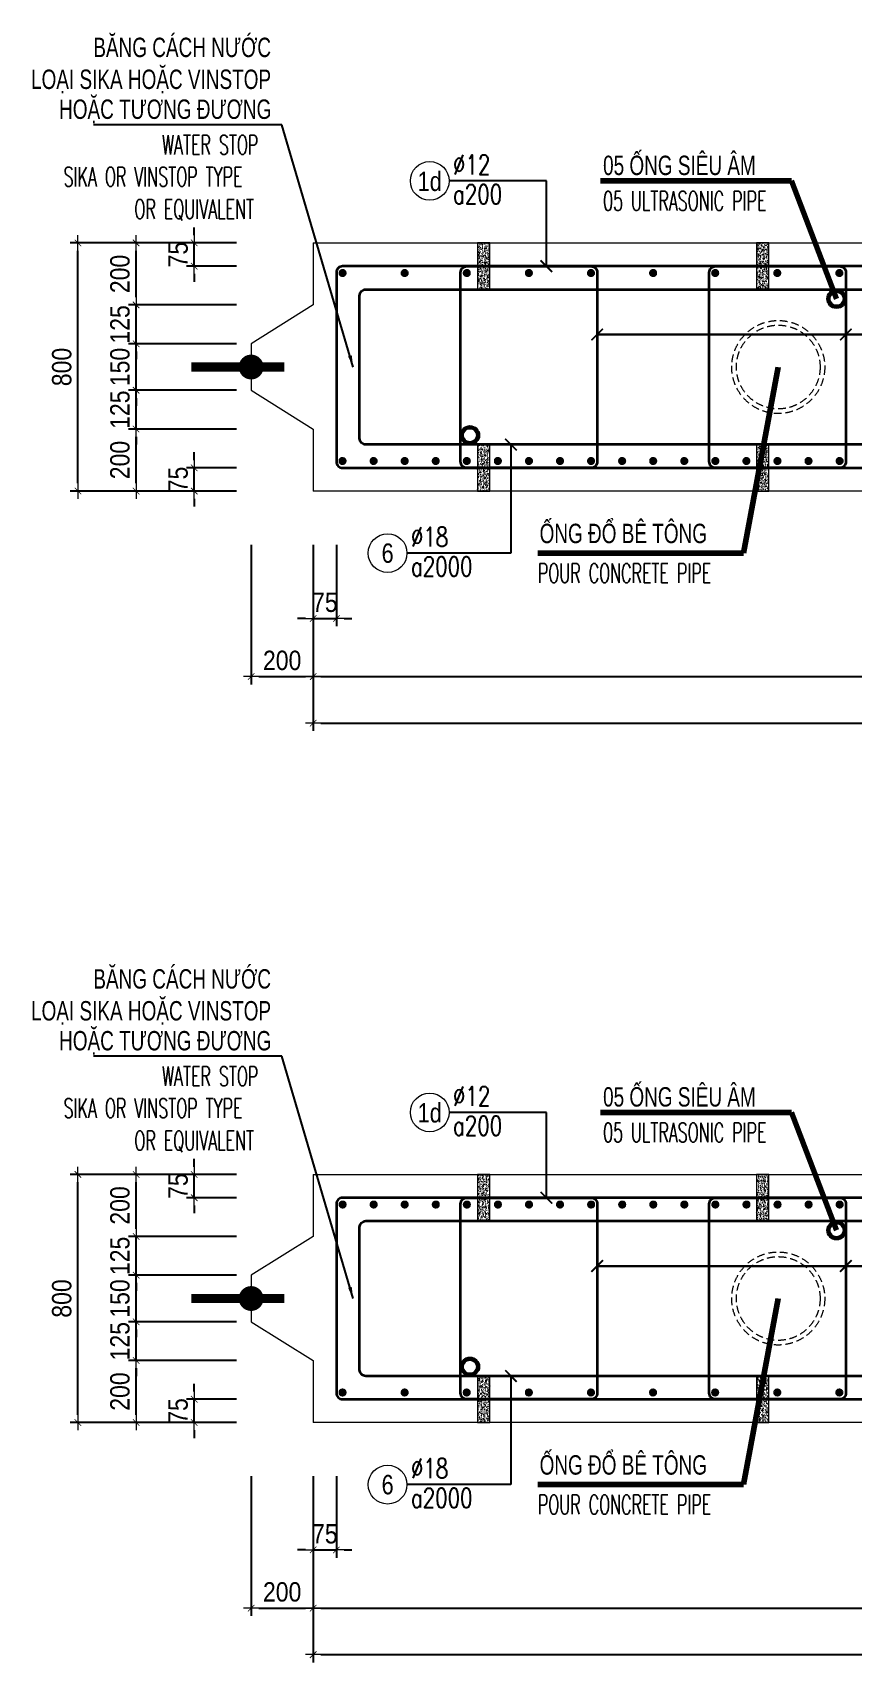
# Model space of a CAD drawing. Header units: millimetres. Extents: x -642477 to 1168880, y -27982 to 330379.
# Drawn here: x 450159 to 458102, y 84914 to 100678 of the extents above; entities that cross this region are included whole.
import ezdxf
from ezdxf.enums import TextEntityAlignment as Align

# ---------------------------------------------------------------- set-up
doc = ezdxf.new("R2010")
doc.units = ezdxf.units.MM
doc.linetypes.add('HIDDEN', pattern=[0.375, 0.25, -0.125])
doc.layers.get('0').update_dxf_attribs({"lineweight": 20})
doc.layers.get('Defpoints').update_dxf_attribs({"color": 151, "lineweight": 9})
for name, color, linetype, lineweight in [('NDC_S_BREAK-LINE', 1, 'Continuous', 15), ('NDC_S_DIAPHGRAM WALL', 3, 'Continuous', 20), ('NDC_S_DIM', 1, 'Continuous', 15), ('NDC_S_ENG TITLE', 3, 'Continuous', 20), ('NDC_S_HATCH MATERIAL', 8, 'Continuous', 13), ('NDC_S_LEADER', 1, 'Continuous', 15), ('NDC_S_LEVEL TEXT', 7, 'Continuous', 20), ('NDC_S_REBAR', 4, 'Continuous', 35), ('NDC_S_VN TEXT', 7, 'Continuous', 20)]:
    doc.layers.add(name, color=color, linetype=linetype, lineweight=lineweight)
doc.layers.add('NDC_S_REBAR DES.', color=2, linetype='Continuous')
doc.styles.add('ARIAL', font='arial.ttf', dxfattribs={"width": 0.8})
doc.styles.add('NDC_ARIAL', font='arial.ttf', dxfattribs={"width": 0.85})
doc.styles.add('NDC_DIM', font='', dxfattribs={"width": 0.75})
doc.styles.add('NDC_EN TXT', font='romans.shx', dxfattribs={"width": 0.8})
doc.styles.get('NDC_DIM').set_extended_font_data('Dotum')
doc.dimstyles.new('A1-NDC-1-25 (x3)', dxfattribs={"dimscale": 75, "dimtxt": 2.5, "dimasz": 1, "dimexe": 1, "dimexo": 0, "dimgap": 0.8, "dimtad": 1, "dimdec": 0, "dimlfac": 0.333333, "dimdsep": 46, "dimtxsty": 'NDC_ARIAL', "dimblk": 'DIMMARK', "dimcen": 49999.938995, "dimdle": 1.5, "dimclrd": 1, "dimclre": 1, "dimclrt": 3, "dimadec": 0, "dimazin": 0, "dimtfac": 1, "dimtdec": 0, "dimtix": 1, "dimtmove": 2, "dimatfit": 3, "dimfxl": 1, "dimarcsym": 0})
doc.dimstyles.new('NDC_dim_25', dxfattribs={"dimscale": 25, "dimtxt": 2.2, "dimasz": 1.5, "dimexe": 1.5, "dimexo": 2.5, "dimgap": 1, "dimtad": 1, "dimdec": 0, "dimzin": 0, "dimdsep": 46, "dimtxsty": 'NDC_DIM', "dimblk": 'DIMMARK', "dimcen": 0.09, "dimdle": 1.2, "dimclrd": 1, "dimclre": 1, "dimclrt": 3, "dimadec": 0, "dimazin": 0, "dimtfac": 1, "dimtdec": 0, "dimtix": 1, "dimtofl": 0, "dimtmove": 0, "dimatfit": 3, "dimfxl": 6, "dimfxlon": 1, "dimtolj": 1, "dimtzin": 0, "dimarcsym": 0})

# ---------------------------------------------------------------- blocks, each defined once
blk = doc.blocks.new('DIMMARK')
at = {"layer": 'NDC_S_DIM', "color": 1}
blk.add_line((-1.5, 0), (1, 0), dxfattribs=at)
at = {"layer": 'NDC_S_DIM', "color": 2, "const_width": 0.1}
blk.add_lwpolyline([(-0.42, -0.42), (0.42, 0.42)], dxfattribs=at)
blk = doc.blocks.new('Ong sieu am')
at = {"layer": 'NDC_S_HATCH MATERIAL'}
h = blk.add_hatch(dxfattribs=at)
h.set_pattern_fill('ANSI31', color=256, scale=20)
h.set_pattern_definition([(45, (0, 0), (-1.76776695, 1.76776695), [])])
h.paths.add_polyline_path([(-7119.3, 51158.9, 1), (-7179.3, 51158.9, 1)])
h.paths.add_polyline_path([(-7171.3, 51158.9, -1), (-7127.3, 51158.9, -1)], flags=16)
at = {"layer": 'NDC_S_REBAR DES.'}
for radius in [30, 22]:
    blk.add_circle((-7149.3, 51158.9), radius, dxfattribs=at)
blk = doc.blocks.new('ong do BT')
at = {"layer": 'NDC_S_HATCH MATERIAL', "linetype": 'HIDDEN', "ltscale": 100}
for radius in [150, 135]:
    blk.add_circle((-6323.7, 51237.8), radius, dxfattribs=at)
blk = doc.blocks.new('con ke BT')
at = {"layer": 'NDC_S_HATCH MATERIAL'}
h = blk.add_hatch(dxfattribs=at)
h.set_pattern_fill('AR-CONC', color=256, scale=2)
h.set_pattern_definition([(50, (0, 0), (14.3452037, -1.2550427), [1.5, -16.5]), (355, (0, 0), (-2.7750267, 15.0438427), [1.2, -13.2]), (100.451444, (1.195, -0.105), (11.570177, 13.7888), [1.274804, -14.0228422]), (46.1842, (0, 4), (21.3448266, -3.3103856), [2.25, -24.75]), (96.635635, (1.779, 3.724), (18.693239, 19.482372), [1.912207, -21.034275]), (351.184164, (0, 4), (18.693239, 19.482372), [1.8, -19.8]), (21, (2, 3), (11.938141, -8.0523778), [1.5, -16.5]), (326, (2, 3), (4.8663066, 14.503001), [1.2, -13.2]), (71.451445, (2.995, 2.329), (16.8044475, 6.450623), [1.274804, -14.0228422]), (37.5, (0, 0), (0.2431971, 6.6578771), [0, -13.04, 0, -13.4, 0, -13.25]), (7.5, (0, 0), (5.2613907, 7.8882342), [0, -7.64, 0, -12.74, 0, -5.05]), (327.5, (-4.46, 0), (10.6764487, -0.45109743), [0, -5, 0, -15.6, 0, -20.7]), (317.5, (-6.46, 0), (11.6637234, 2.0020996), [0, -6.5, 0, -10.36, 0, -14.7])])
h.paths.add_polyline_path([(-7076.9, 51430.9), (-7116.9, 51430.9), (-7116.9, 51280.9), (-7076.9, 51280.9)])
at = {"layer": 'NDC_S_BREAK-LINE'}
blk.add_lwpolyline([(-7116.9, 51430.9), (-7116.9, 51280.9), (-7076.9, 51280.9), (-7076.9, 51430.9)], close=True, dxfattribs=at)
blk = doc.blocks.new('*U675')
at = {"layer": 'NDC_S_LEADER', "xscale": 3, "yscale": 3, "zscale": 3}
blk.add_blockref('con ke BT', (21291, -154068), dxfattribs=at)
blk = doc.blocks.new('*U676')
at = {"layer": 'NDC_S_DIM', "color": 0, "linetype": 'ByBlock', "lineweight": -2, "transparency": 16777216}
for p in [(0, 0), (2700, 0)]:
    blk.add_blockref('*U675', p, dxfattribs=at)
blk = doc.blocks.new('*U677')
at = {"layer": 'NDC_S_LEADER', "xscale": 3, "yscale": 3, "zscale": 3}
blk.add_blockref('con ke BT', (21291, -154068), dxfattribs=at)
blk = doc.blocks.new('*U678')
at = {"layer": 'NDC_S_DIM', "color": 0, "linetype": 'ByBlock', "lineweight": -2, "transparency": 16777216}
for p in [(0, 0), (2700, 0)]:
    blk.add_blockref('*U677', p, dxfattribs=at)
blk = doc.blocks.new('*U367')
blk.add_circle((-2.5, 0), 2.5)
at = {"layer": 'NDC_S_VN TEXT', "color": 3, "style": 'NDC_EN TXT', "width": 0.75}
for tag, p in [('DK1', (0.5, 0.85)), ('KC1', (0.5, -2.97))]:
    blk.add_attdef(tag, p, '', height=2.5, dxfattribs=at)
at = {"layer": 'NDC_S_VN TEXT', "color": 7, "style": 'ARIAL', "width": 0.8}
blk.add_attdef('SH2', text='', height=2.5, dxfattribs=at).set_placement((-2.5, 0), align=Align.MIDDLE)
blk = doc.blocks.new('kata_block_THEP')
at = {"layer": 'NDC_S_REBAR', "color": 0}
for p, q in [((-0.5, 0), (0.5, 0)), ((-0.35, 0.35), (0.35, -0.35)), ((0.35, 0.35), (-0.35, -0.35)), ((0, 0.5), (0, -0.5))]:
    blk.add_line(p, q, dxfattribs=at)
at = {"layer": 'NDC_S_REBAR', "color": 0, "const_width": 0.0833}
blk.add_lwpolyline([(-0.5, 0, 1), (0.5, 0, 1), (-0.5, 0, 1)], format="xyb", dxfattribs=at)
blk = doc.blocks.new('*U671')
at = {"layer": 'NDC_S_REBAR', "ltscale": 80, "xscale": 72, "yscale": 72, "zscale": 72}
blk.add_blockref('kata_block_THEP', (0, 0), dxfattribs=at)
blk = doc.blocks.new('*U672')
at = {"layer": 'NDC_S_LEVEL TEXT', "color": 0, "linetype": 'ByBlock', "lineweight": -2, "transparency": 16777216}
for p in [(0, 0), (600.9, 0), (1201.8, 0), (1802.7, 0), (2403.6, 0), (3004.5, 0), (3605.4, 0), (4206.3, 0), (4807.2, 0)]:
    blk.add_blockref('*U671', p, dxfattribs=at)
blk = doc.blocks.new('*U673')
at = {"layer": 'NDC_S_REBAR', "ltscale": 80, "xscale": 72, "yscale": 72, "zscale": 72}
blk.add_blockref('kata_block_THEP', (0, 0), dxfattribs=at)
blk = doc.blocks.new('*U674')
at = {"layer": 'NDC_S_LEVEL TEXT', "color": 0, "linetype": 'ByBlock', "lineweight": -2, "transparency": 16777216}
for p in [(0, 0), (300.6, 0), (601.2, 0), (901.8, 0), (1202.4, 0), (1503, 0), (1803.6, 0), (2104.2, 0), (2404.8, 0), (2705.4, 0), (3006, 0), (3306.6, 0), (3607.2, 0), (3907.8, 0), (4208.4, 0), (4509, 0), (4809.6, 0)]:
    blk.add_blockref('*U673', p, dxfattribs=at)
blk = doc.blocks.new('*D687')
at = {"layer": 'Defpoints', "color": 0, "ltscale": 100, "transparency": 16777216}
for p in [(452874, 95724), (453099, 95724), (453099, 95011)]:
    blk.add_point(p, dxfattribs=at)
at = {"layer": 'NDC_S_DIM', "color": 1, "lineweight": -2, "ltscale": 100, "transparency": 16777216}
for p, q in [((452874, 95724), (452874, 94936)), ((453099, 95724), (453099, 94936)), ((452799, 95011), (452724, 95011)), ((452874, 95011), (453099, 95011)), ((453174, 95011), (453249, 95011))]:
    blk.add_line(p, q, dxfattribs=at)
at = {"layer": 'NDC_S_DIM', "color": 1, "lineweight": -2, "ltscale": 100, "transparency": 16777216, "xscale": 75, "yscale": 75, "zscale": 75}
blk.add_blockref('DIMMARK', (452874, 95011), dxfattribs=at)
at = {"layer": 'NDC_S_DIM', "color": 1, "lineweight": -2, "ltscale": 100, "transparency": 16777216, "xscale": 75, "yscale": 75, "zscale": 75, "rotation": 180}
blk.add_blockref('DIMMARK', (453099, 95011), dxfattribs=at)
at = {"layer": 'NDC_S_DIM', "color": 3, "ltscale": 100, "transparency": 16777216, "insert": (452987, 95167), "char_height": 187.5, "attachment_point": 5, "style": 'NDC_ARIAL'}
blk.add_mtext('75', dxfattribs=at)
blk = doc.blocks.new('*D689')
at = {"layer": 'Defpoints', "color": 0, "ltscale": 100, "transparency": 16777216}
for p in [(452274, 95724), (452874, 95724), (452874, 94449)]:
    blk.add_point(p, dxfattribs=at)
at = {"layer": 'NDC_S_DIM', "color": 1, "lineweight": -2, "ltscale": 100, "transparency": 16777216}
for p, q in [((452274, 95724), (452274, 94374)), ((452874, 95724), (452874, 94374)), ((452349, 94449), (452799, 94449))]:
    blk.add_line(p, q, dxfattribs=at)
at = {"layer": 'NDC_S_DIM', "color": 1, "lineweight": -2, "ltscale": 100, "transparency": 16777216, "xscale": 75, "yscale": 75, "zscale": 75, "rotation": 180}
blk.add_blockref('DIMMARK', (452274, 94449), dxfattribs=at)
at = {"layer": 'NDC_S_DIM', "color": 1, "lineweight": -2, "ltscale": 100, "transparency": 16777216, "xscale": 75, "yscale": 75, "zscale": 75}
blk.add_blockref('DIMMARK', (452874, 94449), dxfattribs=at)
at = {"layer": 'NDC_S_DIM', "color": 3, "ltscale": 100, "transparency": 16777216, "insert": (452574, 94605), "char_height": 187.5, "attachment_point": 5, "style": 'NDC_ARIAL'}
blk.add_mtext('200', dxfattribs=at)
blk = doc.blocks.new('*D690')
at = {"layer": 'Defpoints', "color": 0, "ltscale": 100, "transparency": 16777216}
for p in [(452874, 95724), (470334, 95724), (470334, 94449)]:
    blk.add_point(p, dxfattribs=at)
at = {"layer": 'NDC_S_DIM', "color": 1, "lineweight": -2, "ltscale": 100, "transparency": 16777216}
for p, q in [((452874, 95724), (452874, 94374)), ((470334, 95724), (470334, 94374)), ((452949, 94449), (470259, 94449))]:
    blk.add_line(p, q, dxfattribs=at)
at = {"layer": 'NDC_S_DIM', "color": 1, "lineweight": -2, "ltscale": 100, "transparency": 16777216, "xscale": 75, "yscale": 75, "zscale": 75, "rotation": 180}
blk.add_blockref('DIMMARK', (452874, 94449), dxfattribs=at)
at = {"layer": 'NDC_S_DIM', "color": 1, "lineweight": -2, "ltscale": 100, "transparency": 16777216, "xscale": 75, "yscale": 75, "zscale": 75}
blk.add_blockref('DIMMARK', (470334, 94449), dxfattribs=at)
at = {"layer": 'NDC_S_DIM', "color": 3, "ltscale": 100, "transparency": 16777216, "insert": (461604, 94605), "char_height": 187.5, "attachment_point": 5, "style": 'NDC_ARIAL'}
blk.add_mtext('5820', dxfattribs=at)
blk = doc.blocks.new('*D692')
at = {"layer": 'Defpoints', "color": 0, "ltscale": 100, "transparency": 16777216}
for p in [(452874, 95724), (470334, 95724), (470334, 93999)]:
    blk.add_point(p, dxfattribs=at)
at = {"layer": 'NDC_S_DIM', "color": 1, "lineweight": -2, "ltscale": 100, "transparency": 16777216}
for p, q in [((452874, 95724), (452874, 93924)), ((470334, 95724), (470334, 93924)), ((452949, 93999), (470259, 93999))]:
    blk.add_line(p, q, dxfattribs=at)
at = {"layer": 'NDC_S_DIM', "color": 1, "lineweight": -2, "ltscale": 100, "transparency": 16777216, "xscale": 75, "yscale": 75, "zscale": 75, "rotation": 180}
blk.add_blockref('DIMMARK', (452874, 93999), dxfattribs=at)
at = {"layer": 'NDC_S_DIM', "color": 1, "lineweight": -2, "ltscale": 100, "transparency": 16777216, "xscale": 75, "yscale": 75, "zscale": 75}
blk.add_blockref('DIMMARK', (470334, 93999), dxfattribs=at)
at = {"layer": 'NDC_S_DIM', "color": 3, "ltscale": 100, "transparency": 16777216, "insert": (461604, 94155), "char_height": 187.5, "attachment_point": 5, "style": 'NDC_ARIAL'}
blk.add_mtext('5820', dxfattribs=at)
blk = doc.blocks.new('*D693')
at = {"layer": 'Defpoints', "color": 0, "ltscale": 100, "transparency": 16777216}
for p in [(451161, 96844), (452132, 96844), (452132, 96244)]:
    blk.add_point(p, dxfattribs=at)
at = {"layer": 'NDC_S_DIM', "color": 1, "lineweight": -2, "ltscale": 100, "transparency": 16777216}
for p, q in [((452132, 96844), (451086, 96844)), ((451161, 96319), (451161, 96769)), ((452132, 96244), (451086, 96244))]:
    blk.add_line(p, q, dxfattribs=at)
at = {"layer": 'NDC_S_DIM', "color": 1, "lineweight": -2, "ltscale": 100, "transparency": 16777216, "xscale": 75, "yscale": 75, "zscale": 75}
for p, rotation in [((451161, 96844), 90), ((451161, 96244), 270)]:
    blk.add_blockref('DIMMARK', p, dxfattribs=dict(at, rotation=rotation))
at = {"layer": 'NDC_S_DIM', "color": 3, "ltscale": 100, "transparency": 16777216, "insert": (451005, 96544), "char_height": 187.5, "attachment_point": 5, "rotation": 90, "style": 'NDC_ARIAL'}
blk.add_mtext('200', dxfattribs=at)
blk = doc.blocks.new('*D694')
at = {"layer": 'Defpoints', "color": 0, "ltscale": 100, "transparency": 16777216}
for p in [(451161, 97219), (452132, 97219), (452132, 96844)]:
    blk.add_point(p, dxfattribs=at)
at = {"layer": 'NDC_S_DIM', "color": 1, "lineweight": -2, "ltscale": 100, "transparency": 16777216}
for p, q in [((451161, 97294), (451161, 97369)), ((452132, 97219), (451086, 97219)), ((451161, 96844), (451161, 97219)), ((452132, 96844), (451086, 96844)), ((451161, 96769), (451161, 96694))]:
    blk.add_line(p, q, dxfattribs=at)
at = {"layer": 'NDC_S_DIM', "color": 1, "lineweight": -2, "ltscale": 100, "transparency": 16777216, "xscale": 75, "yscale": 75, "zscale": 75}
for p, rotation in [((451161, 97219), 270), ((451161, 96844), 90)]:
    blk.add_blockref('DIMMARK', p, dxfattribs=dict(at, rotation=rotation))
at = {"layer": 'NDC_S_DIM', "color": 3, "ltscale": 100, "transparency": 16777216, "insert": (451005, 97031), "char_height": 187.5, "attachment_point": 5, "rotation": 90, "style": 'NDC_ARIAL'}
blk.add_mtext('125', dxfattribs=at)
blk = doc.blocks.new('*D695')
at = {"layer": 'Defpoints', "color": 0, "ltscale": 100, "transparency": 16777216}
for p in [(451161, 97669), (452132, 97669), (452132, 97219)]:
    blk.add_point(p, dxfattribs=at)
at = {"layer": 'NDC_S_DIM', "color": 1, "lineweight": -2, "ltscale": 100, "transparency": 16777216}
for p, q in [((451161, 97744), (451161, 97819)), ((452132, 97669), (451086, 97669)), ((451161, 97219), (451161, 97669)), ((452132, 97219), (451086, 97219)), ((451161, 97144), (451161, 97069))]:
    blk.add_line(p, q, dxfattribs=at)
at = {"layer": 'NDC_S_DIM', "color": 1, "lineweight": -2, "ltscale": 100, "transparency": 16777216, "xscale": 75, "yscale": 75, "zscale": 75}
for p, rotation in [((451161, 97669), 270), ((451161, 97219), 90)]:
    blk.add_blockref('DIMMARK', p, dxfattribs=dict(at, rotation=rotation))
at = {"layer": 'NDC_S_DIM', "color": 3, "ltscale": 100, "transparency": 16777216, "insert": (451005, 97444), "char_height": 187.5, "attachment_point": 5, "rotation": 90, "style": 'NDC_ARIAL'}
blk.add_mtext('150', dxfattribs=at)
blk = doc.blocks.new('*D696')
at = {"layer": 'Defpoints', "color": 0, "ltscale": 100, "transparency": 16777216}
for p in [(451161, 98044), (452132, 98044), (452132, 97669)]:
    blk.add_point(p, dxfattribs=at)
at = {"layer": 'NDC_S_DIM', "color": 1, "lineweight": -2, "ltscale": 100, "transparency": 16777216}
for p, q in [((451161, 98119), (451161, 98194)), ((452132, 98044), (451086, 98044)), ((451161, 97669), (451161, 98044)), ((452132, 97669), (451086, 97669)), ((451161, 97594), (451161, 97519))]:
    blk.add_line(p, q, dxfattribs=at)
at = {"layer": 'NDC_S_DIM', "color": 1, "lineweight": -2, "ltscale": 100, "transparency": 16777216, "xscale": 75, "yscale": 75, "zscale": 75}
for p, rotation in [((451161, 98044), 270), ((451161, 97669), 90)]:
    blk.add_blockref('DIMMARK', p, dxfattribs=dict(at, rotation=rotation))
at = {"layer": 'NDC_S_DIM', "color": 3, "ltscale": 100, "transparency": 16777216, "insert": (451005, 97856), "char_height": 187.5, "attachment_point": 5, "rotation": 90, "style": 'NDC_ARIAL'}
blk.add_mtext('125', dxfattribs=at)
blk = doc.blocks.new('*D697')
at = {"layer": 'Defpoints', "color": 0, "ltscale": 100, "transparency": 16777216}
for p in [(451161, 98644), (452132, 98644), (452132, 98044)]:
    blk.add_point(p, dxfattribs=at)
at = {"layer": 'NDC_S_DIM', "color": 1, "lineweight": -2, "ltscale": 100, "transparency": 16777216}
for p, q in [((452132, 98644), (451086, 98644)), ((451161, 98119), (451161, 98569)), ((452132, 98044), (451086, 98044))]:
    blk.add_line(p, q, dxfattribs=at)
at = {"layer": 'NDC_S_DIM', "color": 1, "lineweight": -2, "ltscale": 100, "transparency": 16777216, "xscale": 75, "yscale": 75, "zscale": 75}
for p, rotation in [((451161, 98644), 90), ((451161, 98044), 270)]:
    blk.add_blockref('DIMMARK', p, dxfattribs=dict(at, rotation=rotation))
at = {"layer": 'NDC_S_DIM', "color": 3, "ltscale": 100, "transparency": 16777216, "insert": (451005, 98344), "char_height": 187.5, "attachment_point": 5, "rotation": 90, "style": 'NDC_ARIAL'}
blk.add_mtext('200', dxfattribs=at)
blk = doc.blocks.new('*D698')
at = {"layer": 'Defpoints', "color": 0, "ltscale": 100, "transparency": 16777216}
for p in [(450598, 98644), (452132, 98644), (452132, 96244)]:
    blk.add_point(p, dxfattribs=at)
at = {"layer": 'NDC_S_DIM', "color": 1, "lineweight": -2, "ltscale": 100, "transparency": 16777216}
for p, q in [((452132, 98644), (450523, 98644)), ((450598, 96319), (450598, 98569)), ((452132, 96244), (450523, 96244))]:
    blk.add_line(p, q, dxfattribs=at)
at = {"layer": 'NDC_S_DIM', "color": 1, "lineweight": -2, "ltscale": 100, "transparency": 16777216, "xscale": 75, "yscale": 75, "zscale": 75}
for p, rotation in [((450598, 98644), 90), ((450598, 96244), 270)]:
    blk.add_blockref('DIMMARK', p, dxfattribs=dict(at, rotation=rotation))
at = {"layer": 'NDC_S_DIM', "color": 3, "ltscale": 100, "transparency": 16777216, "insert": (450442, 97444), "char_height": 187.5, "attachment_point": 5, "rotation": 90, "style": 'NDC_ARIAL'}
blk.add_mtext('800', dxfattribs=at)
blk = doc.blocks.new('*D699')
at = {"layer": 'Defpoints', "color": 0, "ltscale": 100, "transparency": 16777216}
for p in [(451723, 96469), (452132, 96469), (452132, 96244)]:
    blk.add_point(p, dxfattribs=at)
at = {"layer": 'NDC_S_DIM', "color": 1, "lineweight": -2, "ltscale": 100, "transparency": 16777216}
for p, q in [((451723, 96544), (451723, 96619)), ((452132, 96469), (451648, 96469)), ((451723, 96244), (451723, 96469)), ((452132, 96244), (451648, 96244)), ((451723, 96169), (451723, 96094))]:
    blk.add_line(p, q, dxfattribs=at)
at = {"layer": 'NDC_S_DIM', "color": 1, "lineweight": -2, "ltscale": 100, "transparency": 16777216, "xscale": 75, "yscale": 75, "zscale": 75}
for p, rotation in [((451723, 96469), 270), ((451723, 96244), 90)]:
    blk.add_blockref('DIMMARK', p, dxfattribs=dict(at, rotation=rotation))
at = {"layer": 'NDC_S_DIM', "color": 3, "ltscale": 100, "transparency": 16777216, "insert": (451568, 96356), "char_height": 187.5, "attachment_point": 5, "rotation": 90, "style": 'NDC_ARIAL'}
blk.add_mtext('75', dxfattribs=at)
blk = doc.blocks.new('*D700')
at = {"layer": 'Defpoints', "color": 0, "ltscale": 100, "transparency": 16777216}
for p in [(451723, 98644), (452132, 98644), (452132, 98419)]:
    blk.add_point(p, dxfattribs=at)
at = {"layer": 'NDC_S_DIM', "color": 1, "lineweight": -2, "ltscale": 100, "transparency": 16777216}
for p, q in [((451723, 98719), (451723, 98794)), ((452132, 98644), (451648, 98644)), ((451723, 98419), (451723, 98644)), ((452132, 98419), (451648, 98419)), ((451723, 98344), (451723, 98269))]:
    blk.add_line(p, q, dxfattribs=at)
at = {"layer": 'NDC_S_DIM', "color": 1, "lineweight": -2, "ltscale": 100, "transparency": 16777216, "xscale": 75, "yscale": 75, "zscale": 75}
for p, rotation in [((451723, 98644), 270), ((451723, 98419), 90)]:
    blk.add_blockref('DIMMARK', p, dxfattribs=dict(at, rotation=rotation))
at = {"layer": 'NDC_S_DIM', "color": 3, "ltscale": 100, "transparency": 16777216, "insert": (451568, 98531), "char_height": 187.5, "attachment_point": 5, "rotation": 90, "style": 'NDC_ARIAL'}
blk.add_mtext('75', dxfattribs=at)
blk = doc.blocks.new('*U705')
at = {"layer": 'NDC_S_LEADER', "xscale": 3, "yscale": 3, "zscale": 3}
blk.add_blockref('con ke BT', (21291, -154068), dxfattribs=at)
blk = doc.blocks.new('*U706')
at = {"layer": 'NDC_S_DIM', "color": 0, "linetype": 'ByBlock', "lineweight": -2, "transparency": 16777216}
for p in [(0, 0), (2700, 0)]:
    blk.add_blockref('*U705', p, dxfattribs=at)
blk = doc.blocks.new('*U707')
at = {"layer": 'NDC_S_LEADER', "xscale": 3, "yscale": 3, "zscale": 3}
blk.add_blockref('con ke BT', (21291, -154068), dxfattribs=at)
blk = doc.blocks.new('*U708')
at = {"layer": 'NDC_S_DIM', "color": 0, "linetype": 'ByBlock', "lineweight": -2, "transparency": 16777216}
for p in [(0, 0), (2700, 0)]:
    blk.add_blockref('*U707', p, dxfattribs=at)
blk = doc.blocks.new('*U701')
at = {"layer": 'NDC_S_REBAR', "ltscale": 80, "xscale": 72, "yscale": 72, "zscale": 72}
blk.add_blockref('kata_block_THEP', (0, 0), dxfattribs=at)
blk = doc.blocks.new('*U702')
at = {"layer": 'NDC_S_LEVEL TEXT', "color": 0, "linetype": 'ByBlock', "lineweight": -2, "transparency": 16777216}
for p in [(0, 0), (600.9, 0), (1201.8, 0), (1802.7, 0), (2403.6, 0), (3004.5, 0), (3605.4, 0), (4206.3, 0), (4807.2, 0)]:
    blk.add_blockref('*U701', p, dxfattribs=at)
blk = doc.blocks.new('*U703')
at = {"layer": 'NDC_S_REBAR', "ltscale": 80, "xscale": 72, "yscale": 72, "zscale": 72}
blk.add_blockref('kata_block_THEP', (0, 0), dxfattribs=at)
blk = doc.blocks.new('*U704')
at = {"layer": 'NDC_S_LEVEL TEXT', "color": 0, "linetype": 'ByBlock', "lineweight": -2, "transparency": 16777216}
for p in [(0, 0), (300.6, 0), (601.2, 0), (901.8, 0), (1202.4, 0), (1503, 0), (1803.6, 0), (2104.2, 0), (2404.8, 0), (2705.4, 0), (3006, 0), (3306.6, 0), (3607.2, 0), (3907.8, 0), (4208.4, 0), (4509, 0), (4809.6, 0)]:
    blk.add_blockref('*U703', p, dxfattribs=at)
blk = doc.blocks.new('*D717')
at = {"layer": 'Defpoints', "color": 0, "ltscale": 100, "transparency": 16777216}
for p in [(452874, 86714), (453099, 86714), (453099, 86002)]:
    blk.add_point(p, dxfattribs=at)
at = {"layer": 'NDC_S_DIM', "color": 1, "lineweight": -2, "ltscale": 100, "transparency": 16777216}
for p, q in [((452874, 86714), (452874, 85927)), ((453099, 86714), (453099, 85927)), ((452799, 86002), (452724, 86002)), ((452874, 86002), (453099, 86002)), ((453174, 86002), (453249, 86002))]:
    blk.add_line(p, q, dxfattribs=at)
at = {"layer": 'NDC_S_DIM', "color": 1, "lineweight": -2, "ltscale": 100, "transparency": 16777216, "xscale": 75, "yscale": 75, "zscale": 75}
blk.add_blockref('DIMMARK', (452874, 86002), dxfattribs=at)
at = {"layer": 'NDC_S_DIM', "color": 1, "lineweight": -2, "ltscale": 100, "transparency": 16777216, "xscale": 75, "yscale": 75, "zscale": 75, "rotation": 180}
blk.add_blockref('DIMMARK', (453099, 86002), dxfattribs=at)
at = {"layer": 'NDC_S_DIM', "color": 3, "ltscale": 100, "transparency": 16777216, "insert": (452987, 86157), "char_height": 187.5, "attachment_point": 5, "style": 'NDC_ARIAL'}
blk.add_mtext('75', dxfattribs=at)
blk = doc.blocks.new('*D719')
at = {"layer": 'Defpoints', "color": 0, "ltscale": 100, "transparency": 16777216}
for p in [(452274, 86714), (452874, 86714), (452874, 85439)]:
    blk.add_point(p, dxfattribs=at)
at = {"layer": 'NDC_S_DIM', "color": 1, "lineweight": -2, "ltscale": 100, "transparency": 16777216}
for p, q in [((452274, 86714), (452274, 85364)), ((452874, 86714), (452874, 85364)), ((452349, 85439), (452799, 85439))]:
    blk.add_line(p, q, dxfattribs=at)
at = {"layer": 'NDC_S_DIM', "color": 1, "lineweight": -2, "ltscale": 100, "transparency": 16777216, "xscale": 75, "yscale": 75, "zscale": 75, "rotation": 180}
blk.add_blockref('DIMMARK', (452274, 85439), dxfattribs=at)
at = {"layer": 'NDC_S_DIM', "color": 1, "lineweight": -2, "ltscale": 100, "transparency": 16777216, "xscale": 75, "yscale": 75, "zscale": 75}
blk.add_blockref('DIMMARK', (452874, 85439), dxfattribs=at)
at = {"layer": 'NDC_S_DIM', "color": 3, "ltscale": 100, "transparency": 16777216, "insert": (452574, 85595), "char_height": 187.5, "attachment_point": 5, "style": 'NDC_ARIAL'}
blk.add_mtext('200', dxfattribs=at)
blk = doc.blocks.new('*D720')
at = {"layer": 'Defpoints', "color": 0, "ltscale": 100, "transparency": 16777216}
for p in [(452874, 86714), (470334, 86714), (470334, 85439)]:
    blk.add_point(p, dxfattribs=at)
at = {"layer": 'NDC_S_DIM', "color": 1, "lineweight": -2, "ltscale": 100, "transparency": 16777216}
for p, q in [((452874, 86714), (452874, 85364)), ((470334, 86714), (470334, 85364)), ((452949, 85439), (470259, 85439))]:
    blk.add_line(p, q, dxfattribs=at)
at = {"layer": 'NDC_S_DIM', "color": 1, "lineweight": -2, "ltscale": 100, "transparency": 16777216, "xscale": 75, "yscale": 75, "zscale": 75, "rotation": 180}
blk.add_blockref('DIMMARK', (452874, 85439), dxfattribs=at)
at = {"layer": 'NDC_S_DIM', "color": 1, "lineweight": -2, "ltscale": 100, "transparency": 16777216, "xscale": 75, "yscale": 75, "zscale": 75}
blk.add_blockref('DIMMARK', (470334, 85439), dxfattribs=at)
at = {"layer": 'NDC_S_DIM', "color": 3, "ltscale": 100, "transparency": 16777216, "insert": (461604, 85595), "char_height": 187.5, "attachment_point": 5, "style": 'NDC_ARIAL'}
blk.add_mtext('5820', dxfattribs=at)
blk = doc.blocks.new('*D722')
at = {"layer": 'Defpoints', "color": 0, "ltscale": 100, "transparency": 16777216}
for p in [(452874, 86714), (470334, 86714), (470334, 84989)]:
    blk.add_point(p, dxfattribs=at)
at = {"layer": 'NDC_S_DIM', "color": 1, "lineweight": -2, "ltscale": 100, "transparency": 16777216}
for p, q in [((452874, 86714), (452874, 84914)), ((470334, 86714), (470334, 84914)), ((452949, 84989), (470259, 84989))]:
    blk.add_line(p, q, dxfattribs=at)
at = {"layer": 'NDC_S_DIM', "color": 1, "lineweight": -2, "ltscale": 100, "transparency": 16777216, "xscale": 75, "yscale": 75, "zscale": 75, "rotation": 180}
blk.add_blockref('DIMMARK', (452874, 84989), dxfattribs=at)
at = {"layer": 'NDC_S_DIM', "color": 1, "lineweight": -2, "ltscale": 100, "transparency": 16777216, "xscale": 75, "yscale": 75, "zscale": 75}
blk.add_blockref('DIMMARK', (470334, 84989), dxfattribs=at)
at = {"layer": 'NDC_S_DIM', "color": 3, "ltscale": 100, "transparency": 16777216, "insert": (461604, 85145), "char_height": 187.5, "attachment_point": 5, "style": 'NDC_ARIAL'}
blk.add_mtext('5820', dxfattribs=at)
blk = doc.blocks.new('*D723')
at = {"layer": 'Defpoints', "color": 0, "ltscale": 100, "transparency": 16777216}
for p in [(451161, 87834), (452132, 87834), (452132, 87234)]:
    blk.add_point(p, dxfattribs=at)
at = {"layer": 'NDC_S_DIM', "color": 1, "lineweight": -2, "ltscale": 100, "transparency": 16777216}
for p, q in [((452132, 87834), (451086, 87834)), ((451161, 87309), (451161, 87759)), ((452132, 87234), (451086, 87234))]:
    blk.add_line(p, q, dxfattribs=at)
at = {"layer": 'NDC_S_DIM', "color": 1, "lineweight": -2, "ltscale": 100, "transparency": 16777216, "xscale": 75, "yscale": 75, "zscale": 75}
for p, rotation in [((451161, 87834), 90), ((451161, 87234), 270)]:
    blk.add_blockref('DIMMARK', p, dxfattribs=dict(at, rotation=rotation))
at = {"layer": 'NDC_S_DIM', "color": 3, "ltscale": 100, "transparency": 16777216, "insert": (451005, 87534), "char_height": 187.5, "attachment_point": 5, "rotation": 90, "style": 'NDC_ARIAL'}
blk.add_mtext('200', dxfattribs=at)
blk = doc.blocks.new('*D724')
at = {"layer": 'Defpoints', "color": 0, "ltscale": 100, "transparency": 16777216}
for p in [(451161, 88209), (452132, 88209), (452132, 87834)]:
    blk.add_point(p, dxfattribs=at)
at = {"layer": 'NDC_S_DIM', "color": 1, "lineweight": -2, "ltscale": 100, "transparency": 16777216}
for p, q in [((451161, 88284), (451161, 88359)), ((452132, 88209), (451086, 88209)), ((451161, 87834), (451161, 88209)), ((452132, 87834), (451086, 87834)), ((451161, 87759), (451161, 87684))]:
    blk.add_line(p, q, dxfattribs=at)
at = {"layer": 'NDC_S_DIM', "color": 1, "lineweight": -2, "ltscale": 100, "transparency": 16777216, "xscale": 75, "yscale": 75, "zscale": 75}
for p, rotation in [((451161, 88209), 270), ((451161, 87834), 90)]:
    blk.add_blockref('DIMMARK', p, dxfattribs=dict(at, rotation=rotation))
at = {"layer": 'NDC_S_DIM', "color": 3, "ltscale": 100, "transparency": 16777216, "insert": (451005, 88021), "char_height": 187.5, "attachment_point": 5, "rotation": 90, "style": 'NDC_ARIAL'}
blk.add_mtext('125', dxfattribs=at)
blk = doc.blocks.new('*D725')
at = {"layer": 'Defpoints', "color": 0, "ltscale": 100, "transparency": 16777216}
for p in [(451161, 88659), (452132, 88659), (452132, 88209)]:
    blk.add_point(p, dxfattribs=at)
at = {"layer": 'NDC_S_DIM', "color": 1, "lineweight": -2, "ltscale": 100, "transparency": 16777216}
for p, q in [((451161, 88734), (451161, 88809)), ((452132, 88659), (451086, 88659)), ((451161, 88209), (451161, 88659)), ((452132, 88209), (451086, 88209)), ((451161, 88134), (451161, 88059))]:
    blk.add_line(p, q, dxfattribs=at)
at = {"layer": 'NDC_S_DIM', "color": 1, "lineweight": -2, "ltscale": 100, "transparency": 16777216, "xscale": 75, "yscale": 75, "zscale": 75}
for p, rotation in [((451161, 88659), 270), ((451161, 88209), 90)]:
    blk.add_blockref('DIMMARK', p, dxfattribs=dict(at, rotation=rotation))
at = {"layer": 'NDC_S_DIM', "color": 3, "ltscale": 100, "transparency": 16777216, "insert": (451005, 88434), "char_height": 187.5, "attachment_point": 5, "rotation": 90, "style": 'NDC_ARIAL'}
blk.add_mtext('150', dxfattribs=at)
blk = doc.blocks.new('*D726')
at = {"layer": 'Defpoints', "color": 0, "ltscale": 100, "transparency": 16777216}
for p in [(451161, 89034), (452132, 89034), (452132, 88659)]:
    blk.add_point(p, dxfattribs=at)
at = {"layer": 'NDC_S_DIM', "color": 1, "lineweight": -2, "ltscale": 100, "transparency": 16777216}
for p, q in [((451161, 89109), (451161, 89184)), ((452132, 89034), (451086, 89034)), ((451161, 88659), (451161, 89034)), ((452132, 88659), (451086, 88659)), ((451161, 88584), (451161, 88509))]:
    blk.add_line(p, q, dxfattribs=at)
at = {"layer": 'NDC_S_DIM', "color": 1, "lineweight": -2, "ltscale": 100, "transparency": 16777216, "xscale": 75, "yscale": 75, "zscale": 75}
for p, rotation in [((451161, 89034), 270), ((451161, 88659), 90)]:
    blk.add_blockref('DIMMARK', p, dxfattribs=dict(at, rotation=rotation))
at = {"layer": 'NDC_S_DIM', "color": 3, "ltscale": 100, "transparency": 16777216, "insert": (451005, 88846), "char_height": 187.5, "attachment_point": 5, "rotation": 90, "style": 'NDC_ARIAL'}
blk.add_mtext('125', dxfattribs=at)
blk = doc.blocks.new('*D727')
at = {"layer": 'Defpoints', "color": 0, "ltscale": 100, "transparency": 16777216}
for p in [(451161, 89634), (452132, 89634), (452132, 89034)]:
    blk.add_point(p, dxfattribs=at)
at = {"layer": 'NDC_S_DIM', "color": 1, "lineweight": -2, "ltscale": 100, "transparency": 16777216}
for p, q in [((452132, 89634), (451086, 89634)), ((451161, 89109), (451161, 89559)), ((452132, 89034), (451086, 89034))]:
    blk.add_line(p, q, dxfattribs=at)
at = {"layer": 'NDC_S_DIM', "color": 1, "lineweight": -2, "ltscale": 100, "transparency": 16777216, "xscale": 75, "yscale": 75, "zscale": 75}
for p, rotation in [((451161, 89634), 90), ((451161, 89034), 270)]:
    blk.add_blockref('DIMMARK', p, dxfattribs=dict(at, rotation=rotation))
at = {"layer": 'NDC_S_DIM', "color": 3, "ltscale": 100, "transparency": 16777216, "insert": (451005, 89334), "char_height": 187.5, "attachment_point": 5, "rotation": 90, "style": 'NDC_ARIAL'}
blk.add_mtext('200', dxfattribs=at)
blk = doc.blocks.new('*D728')
at = {"layer": 'Defpoints', "color": 0, "ltscale": 100, "transparency": 16777216}
for p in [(450598, 89634), (452132, 89634), (452132, 87234)]:
    blk.add_point(p, dxfattribs=at)
at = {"layer": 'NDC_S_DIM', "color": 1, "lineweight": -2, "ltscale": 100, "transparency": 16777216}
for p, q in [((452132, 89634), (450523, 89634)), ((450598, 87309), (450598, 89559)), ((452132, 87234), (450523, 87234))]:
    blk.add_line(p, q, dxfattribs=at)
at = {"layer": 'NDC_S_DIM', "color": 1, "lineweight": -2, "ltscale": 100, "transparency": 16777216, "xscale": 75, "yscale": 75, "zscale": 75}
for p, rotation in [((450598, 89634), 90), ((450598, 87234), 270)]:
    blk.add_blockref('DIMMARK', p, dxfattribs=dict(at, rotation=rotation))
at = {"layer": 'NDC_S_DIM', "color": 3, "ltscale": 100, "transparency": 16777216, "insert": (450442, 88434), "char_height": 187.5, "attachment_point": 5, "rotation": 90, "style": 'NDC_ARIAL'}
blk.add_mtext('800', dxfattribs=at)
blk = doc.blocks.new('*D729')
at = {"layer": 'Defpoints', "color": 0, "ltscale": 100, "transparency": 16777216}
for p in [(451723, 87459), (452132, 87459), (452132, 87234)]:
    blk.add_point(p, dxfattribs=at)
at = {"layer": 'NDC_S_DIM', "color": 1, "lineweight": -2, "ltscale": 100, "transparency": 16777216}
for p, q in [((451723, 87534), (451723, 87609)), ((452132, 87459), (451648, 87459)), ((451723, 87234), (451723, 87459)), ((452132, 87234), (451648, 87234)), ((451723, 87159), (451723, 87084))]:
    blk.add_line(p, q, dxfattribs=at)
at = {"layer": 'NDC_S_DIM', "color": 1, "lineweight": -2, "ltscale": 100, "transparency": 16777216, "xscale": 75, "yscale": 75, "zscale": 75}
for p, rotation in [((451723, 87459), 270), ((451723, 87234), 90)]:
    blk.add_blockref('DIMMARK', p, dxfattribs=dict(at, rotation=rotation))
at = {"layer": 'NDC_S_DIM', "color": 3, "ltscale": 100, "transparency": 16777216, "insert": (451568, 87346), "char_height": 187.5, "attachment_point": 5, "rotation": 90, "style": 'NDC_ARIAL'}
blk.add_mtext('75', dxfattribs=at)
blk = doc.blocks.new('*D730')
at = {"layer": 'Defpoints', "color": 0, "ltscale": 100, "transparency": 16777216}
for p in [(451723, 89634), (452132, 89634), (452132, 89409)]:
    blk.add_point(p, dxfattribs=at)
at = {"layer": 'NDC_S_DIM', "color": 1, "lineweight": -2, "ltscale": 100, "transparency": 16777216}
for p, q in [((451723, 89709), (451723, 89784)), ((452132, 89634), (451648, 89634)), ((451723, 89409), (451723, 89634)), ((452132, 89409), (451648, 89409)), ((451723, 89334), (451723, 89259))]:
    blk.add_line(p, q, dxfattribs=at)
at = {"layer": 'NDC_S_DIM', "color": 1, "lineweight": -2, "ltscale": 100, "transparency": 16777216, "xscale": 75, "yscale": 75, "zscale": 75}
for p, rotation in [((451723, 89634), 270), ((451723, 89409), 90)]:
    blk.add_blockref('DIMMARK', p, dxfattribs=dict(at, rotation=rotation))
at = {"layer": 'NDC_S_DIM', "color": 3, "ltscale": 100, "transparency": 16777216, "insert": (451568, 89521), "char_height": 187.5, "attachment_point": 5, "rotation": 90, "style": 'NDC_ARIAL'}
blk.add_mtext('75', dxfattribs=at)

msp = doc.modelspace()

# ---------------------------------------------------------------- linework, layer by layer
at = {"layer": 'NDC_S_DIAPHGRAM WALL', "ltscale": 0.01}
for p, q in [((470334, 96243.7), (452874, 96243.7)), ((470334, 87233.8), (452874, 87233.8))]:
    msp.add_line(p, q, dxfattribs=at)
for points in [[(452874, 98643.7), (452874, 98043.7), (452274, 97668.7), (452274, 97218.7), (452874, 96843.7), (452874, 96243.7)], [(452874, 98643.7), (470334, 98643.7)], [(452874, 89633.8), (452874, 89033.8), (452274, 88658.8), (452274, 88208.8), (452874, 87833.8), (452874, 87233.8)], [(452874, 89633.8), (470334, 89633.8)]]:
    msp.add_lwpolyline(points, dxfattribs=at)
at = {"layer": 'NDC_S_DIAPHGRAM WALL', "ltscale": 50, "const_width": 90}
for points in [[(452596.1, 97443.7), (451696.1, 97443.7)], [(452596.1, 88433.8), (451696.1, 88433.8)]]:
    msp.add_lwpolyline(points, dxfattribs=at)
at = {"layer": 'NDC_S_DIAPHGRAM WALL', "ltscale": 50, "const_width": 120}
for points in [[(452334, 97443.7, -1), (452214, 97443.7, -1)], [(452334, 88433.8, -1), (452214, 88433.8, -1)]]:
    msp.add_lwpolyline(points, format="xyb", close=True, dxfattribs=at)
at = {"layer": 'NDC_S_REBAR'}
for points in [[(453159, 98418.7, 0.4142136), (453099, 98358.7), (453099, 96528.7, 0.4142136), (453159, 96468.7), (453159, 96468.7), (470049, 96468.7, 0.4142136), (470109, 96528.7), (470109, 98358.7, 0.4142136), (470049, 98418.7)], [(454360.9, 98418.7), (455562.2, 98418.7, -0.4142136), (455622.2, 98358.7), (455622.2, 96528.7, -0.4142136), (455562.2, 96468.7), (454360.9, 96468.7, -0.4142136), (454300.9, 96528.7), (454300.9, 98358.7, -0.4142136)], [(456766.9, 98418.7), (457968.2, 98418.7, -0.4142136), (458028.2, 98358.7), (458028.2, 96528.7, -0.4142136), (457968.2, 96468.7), (456766.9, 96468.7, -0.4142136), (456706.9, 96528.7), (456706.9, 98358.7, -0.4142136)], [(453384, 98193.7), (469824, 98193.7, -0.4142136), (469884, 98133.7), (469884, 96753.7, -0.4142136), (469824, 96693.7), (453384, 96693.7, -0.4142136), (453324, 96753.7), (453324, 98133.7, -0.4142136)], [(453159, 89408.8, 0.4142136), (453099, 89348.8), (453099, 87518.8, 0.4142136), (453159, 87458.8), (453159, 87458.8), (470049, 87458.8, 0.4142136), (470109, 87518.8), (470109, 89348.8, 0.4142136), (470049, 89408.8)], [(454360.9, 89408.8), (455562.2, 89408.8, -0.4142136), (455622.2, 89348.8), (455622.2, 87518.8, -0.4142136), (455562.2, 87458.8), (454360.9, 87458.8, -0.4142136), (454300.9, 87518.8), (454300.9, 89348.8, -0.4142136)], [(456766.9, 89408.8), (457968.2, 89408.8, -0.4142136), (458028.2, 89348.8), (458028.2, 87518.8, -0.4142136), (457968.2, 87458.8), (456766.9, 87458.8, -0.4142136), (456706.9, 87518.8), (456706.9, 89348.8, -0.4142136)], [(453384, 89183.8), (469824, 89183.8, -0.4142136), (469884, 89123.8), (469884, 87743.8, -0.4142136), (469824, 87683.8), (453384, 87683.8, -0.4142136), (453324, 87743.8), (453324, 89123.8, -0.4142136)]]:
    msp.add_lwpolyline(points, format="xyb", close=True, dxfattribs=at)

# ---------------------------------------------------------------- block references
at = {"layer": 'NDC_S_DIM', "ltscale": 80, "xscale": 75, "yscale": 75, "zscale": 75}
for p, values in [((454189.4, 99243.7), {'SH2': '1d', 'DK1': '%%c12', 'KC1': 'a200'}), ((453782, 95643.6), {'SH2': '6', 'DK1': '%%C18', 'KC1': 'a2000'}), ((454189.4, 90233.8), {'SH2': '1d', 'DK1': '%%c12', 'KC1': 'a200'}), ((453782, 86633.7), {'SH2': '6', 'DK1': '%%C18', 'KC1': 'a2000'})]:
    msp.add_blockref('*U367', p, dxfattribs=at).add_auto_attribs(values)
at = {"layer": 'NDC_S_DIM'}
for name, p in [('*U676', (454524, 98418.7)), ('*U678', (454524, 96468.7)), ('*U706', (454524, 89408.8)), ('*U708', (454524, 87458.8))]:
    msp.add_blockref(name, p, dxfattribs=at)
at = {"layer": 'NDC_S_LEADER', "xscale": 3, "yscale": 3, "zscale": 3}
for name, p in [('Ong sieu am', (479386.1, -55372.9)), ('ong do BT', (476345.3, -56269.8)), ('Ong sieu am', (475838.8, -56692.9)), ('Ong sieu am', (479386.1, -64382.8)), ('ong do BT', (476345.3, -65279.7)), ('Ong sieu am', (475838.8, -65702.8))]:
    msp.add_blockref(name, p, dxfattribs=at)
at = {"layer": 'NDC_S_LEVEL TEXT'}
msp.add_blockref('*U672', (453158.5, 98352.7), dxfattribs=at)
at = {"layer": 'NDC_S_LEVEL TEXT', "extrusion": (0, 0, -1), "zscale": -1, "rotation": 180}
msp.add_blockref('*U674', (-453158.5, 96534.7), dxfattribs=at)
at = {"layer": 'NDC_S_LEVEL TEXT', "extrusion": (0, 0, -1), "xscale": -1, "zscale": -1}
msp.add_blockref('*U704', (-453158.5, 89342.8), dxfattribs=at)
at = {"layer": 'NDC_S_LEVEL TEXT', "xscale": -1, "rotation": 180}
msp.add_blockref('*U702', (453158.5, 87524.8), dxfattribs=at)

# ---------------------------------------------------------------- texts
at = {"layer": 'NDC_S_ENG TITLE', "style": 'NDC_EN TXT', "width": 0.6}
for s, p in [('WATER STOP', (451412.8, 99593.3)), ('SIKA OR VINSTOP TYPE', (450459.2, 99284.6)), ('OR EQUIVALENT', (451144.9, 98971.2)), ('05 ULTRASONIC PIPE', (455679.3, 99050)), ('POUR CONCRETE PIPE', (455048.5, 95450)), ('WATER STOP', (451412.8, 90583.4)), ('SIKA OR VINSTOP TYPE', (450459.2, 90274.7)), ('OR EQUIVALENT', (451144.9, 89961.3)), ('05 ULTRASONIC PIPE', (455679.3, 90040.1)), ('POUR CONCRETE PIPE', (455048.5, 86440.1))]:
    msp.add_text(s, height=187.5, dxfattribs=at).set_placement(p, align=Align.MIDDLE_LEFT)
at = {"layer": 'NDC_S_LEVEL TEXT', "style": 'NDC_ARIAL', "width": 0.7}
for s, p in [('BĂNG CÁCH NƯỚC', (450746.8, 100535.4)), ('LOẠI SIKA HOẶC VINSTOP', (450144.1, 100226.8)), ('HOẶC TƯƠNG ĐƯƠNG', (450415.8, 99937.4)), ('05 ỐNG SIÊU ÂM', (455679.3, 99394.1)), ('ỐNG ĐỔ BÊ TÔNG', (455065.2, 95834.1)), ('BĂNG CÁCH NƯỚC', (450746.8, 91525.5)), ('LOẠI SIKA HOẶC VINSTOP', (450144.1, 91216.9)), ('HOẶC TƯƠNG ĐƯƠNG', (450415.8, 90927.5)), ('05 ỐNG SIÊU ÂM', (455679.3, 90384.2)), ('ỐNG ĐỔ BÊ TÔNG', (455065.2, 86824.2))]:
    msp.add_text(s, height=187.5, dxfattribs=at).set_placement(p, align=Align.MIDDLE_LEFT)

# ---------------------------------------------------------------- dimensions: what is measured, and where the dimension line sits
at = {"layer": 'NDC_S_DIM', "ltscale": 100}
for base, p1, p2, picture, middle in [((450598.1, 98643.7), (452132.1, 96243.7), (452132.1, 98643.7), '*D698', (450442.4, 97443.7)), ((451160.6, 98643.7), (452132.1, 98043.7), (452132.1, 98643.7), '*D697', (451004.9, 98343.7)), ((451723.1, 98643.7), (452132.1, 98418.7), (452132.1, 98643.7), '*D700', (451567.7, 98531.2)), ((451160.6, 98043.7), (452132.1, 97668.7), (452132.1, 98043.7), '*D696', (451004.9, 97856.2)), ((451160.6, 97668.7), (452132.1, 97218.7), (452132.1, 97668.7), '*D695', (451004.9, 97443.7)), ((451160.6, 97218.7), (452132.1, 96843.7), (452132.1, 97218.7), '*D694', (451004.9, 97031.2)), ((451160.6, 96843.7), (452132.1, 96243.7), (452132.1, 96843.7), '*D693', (451004.9, 96543.7)), ((451723.1, 96468.7), (452132.1, 96243.7), (452132.1, 96468.7), '*D699', (451567.7, 96356.2)), ((450598.1, 89633.8), (452132.1, 87233.8), (452132.1, 89633.8), '*D728', (450442.4, 88433.8)), ((451160.6, 89633.8), (452132.1, 89033.8), (452132.1, 89633.8), '*D727', (451004.9, 89333.8)), ((451723.1, 89633.8), (452132.1, 89408.8), (452132.1, 89633.8), '*D730', (451567.7, 89521.3)), ((451160.6, 89033.8), (452132.1, 88658.8), (452132.1, 89033.8), '*D726', (451004.9, 88846.3)), ((451160.6, 88658.8), (452132.1, 88208.8), (452132.1, 88658.8), '*D725', (451004.9, 88433.8)), ((451160.6, 88208.8), (452132.1, 87833.8), (452132.1, 88208.8), '*D724', (451004.9, 88021.3)), ((451160.6, 87833.8), (452132.1, 87233.8), (452132.1, 87833.8), '*D723', (451004.9, 87533.8)), ((451723.1, 87458.8), (452132.1, 87233.8), (452132.1, 87458.8), '*D729', (451567.7, 87346.3))]:
    dim = msp.add_linear_dim(base=base, p1=p1, p2=p2, angle=90, dimstyle='A1-NDC-1-25 (x3)', dxfattribs=at)
    dim.commit()
    dim.dimension.update_dxf_attribs({"geometry": picture, "text_midpoint": middle})
for base, p1, p2, picture, middle in [((452874, 94449), (452274, 95723.7), (452874, 95723.7), '*D689', (452574, 94604.7)), ((453099, 95011.5), (452874, 95723.7), (453099, 95723.7), '*D687', (452986.5, 95166.8)), ((470334, 94449), (452874, 95723.7), (470334, 95723.7), '*D690', (461604, 94604.7)), ((470334, 93999), (452874, 95723.7), (470334, 95723.7), '*D692', (461604, 94154.7)), ((452874, 85439.1), (452274, 86713.8), (452874, 86713.8), '*D719', (452574, 85594.8)), ((453099, 86001.6), (452874, 86713.8), (453099, 86713.8), '*D717', (452986.5, 86156.9)), ((470334, 85439.1), (452874, 86713.8), (470334, 86713.8), '*D720', (461604, 85594.8)), ((470334, 84989.1), (452874, 86713.8), (470334, 86713.8), '*D722', (461604, 85144.8))]:
    dim = msp.add_linear_dim(base=base, p1=p1, p2=p2, dimstyle='A1-NDC-1-25 (x3)', dxfattribs=at)
    dim.commit()
    dim.dimension.update_dxf_attribs({"geometry": picture, "text_midpoint": middle})

# ---------------------------------------------------------------- leaders
at = {"layer": 'NDC_S_LEADER'}
for points, override in [([(453261.4, 97443.7), (452570.1, 99787), (450747.7, 99787)], {"dimasz": 4.5}), ([(455130.7, 98418.7), (455130.7, 99243.7), (454189.4, 99243.7)], {"dimasz": 4.5, "dimldrblk": 'ArchTick'}), ([(457938.2, 98103.7), (457502.6, 99243.7), (455654.8, 99243.7)], {"dimasz": 4.5, "dimlwd": 65533}), ([(455622.2, 97757.9), (468846.4, 97757.9)], {"dimasz": 4.5, "dimldrblk": 'ArchTick'}), ([(468855.2, 97757.9), (455625.6, 97757.9)], {"dimasz": 4.5, "dimldrblk": 'ArchTick'}), ([(458028.2, 97757.9), (468846.4, 97757.9)], {"dimasz": 4.5, "dimldrblk": 'ArchTick'}), ([(457374, 97443.7), (457039.4, 95643.6), (455049.4, 95643.6)], {"dimasz": 4.5, "dimlwd": 65533}), ([(454787.9, 96693.7), (454787.9, 95643.6), (453782, 95643.6)], {"dimasz": 4.5, "dimldrblk": 'ArchTick'}), ([(453261.4, 88433.8), (452570.1, 90777.1), (450747.7, 90777.1)], {"dimasz": 4.5}), ([(455130.7, 89408.8), (455130.7, 90233.8), (454189.4, 90233.8)], {"dimasz": 4.5, "dimldrblk": 'ArchTick'}), ([(457938.2, 89093.8), (457502.6, 90233.8), (455654.8, 90233.8)], {"dimasz": 4.5, "dimlwd": 65533}), ([(455622.2, 88748), (468846.4, 88748)], {"dimasz": 4.5, "dimldrblk": 'ArchTick'}), ([(468855.2, 88748), (455625.6, 88748)], {"dimasz": 4.5, "dimldrblk": 'ArchTick'}), ([(458028.2, 88748), (468846.4, 88748)], {"dimasz": 4.5, "dimldrblk": 'ArchTick'}), ([(457374, 88433.8), (457039.4, 86633.7), (455049.4, 86633.7)], {"dimasz": 4.5, "dimlwd": 65533}), ([(454787.9, 87683.8), (454787.9, 86633.7), (453782, 86633.7)], {"dimasz": 4.5, "dimldrblk": 'ArchTick'})]:
    msp.add_leader(points, dimstyle='NDC_dim_25', override=override, dxfattribs=at)

doc.saveas('drawing.dxf')
